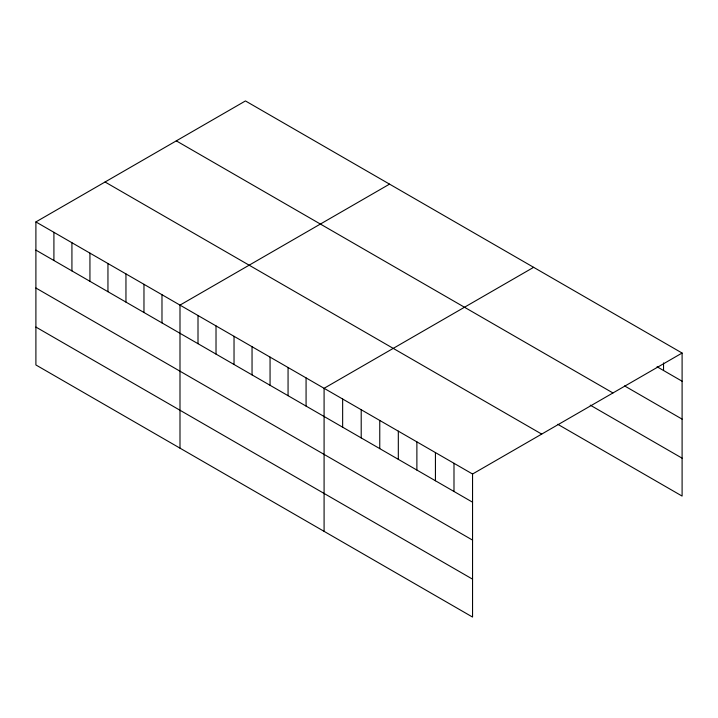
<?xml version="1.0" encoding="UTF-8"?>
<svg xmlns="http://www.w3.org/2000/svg" width="718" height="718" viewBox="0 0 718 718"><rect width="100%" height="100%" fill="white"/><g stroke="black" fill="none" stroke-linecap="round" stroke-linejoin="round"><path stroke-width="1.08" d="M35.9 221.925L472.552 474.015L472.552 617.058L35.9 364.959L35.9 221.925L245.448 100.942L682.1 353.041L682.1 496.075L557.76 424.293M389.542 184.131L179.994 305.114L179.994 448.158M533.636 267.32L324.087 388.303L324.087 531.347M472.552 474.015L682.1 353.041M657.051 366.754L682.1 381.222M624.57 385.907L682.1 419.124M176.296 140.863L612.948 392.961M590.241 405.14L682.1 458.174M105.052 181.995L541.704 434.094M35.9 250.106L472.552 502.196M35.9 288.008L472.552 540.107M35.9 327.058L472.552 579.157M663.54 362.913L663.54 370.506M453.991 463.307L453.991 491.489M435.431 452.591L435.431 480.773M416.88 441.875L416.88 470.057M398.319 431.159L398.319 459.341M379.759 420.452L379.759 448.633M361.208 409.736L361.208 437.917M342.648 399.02L342.648 427.201M306.074 377.91L306.074 406.092M288.062 367.508L288.062 395.69M270.058 357.106L270.058 385.288M252.045 346.713L252.045 374.895M234.032 336.311L234.032 364.493M216.019 325.909L216.019 354.091M198.006 315.516L198.006 343.698M161.981 294.712L161.981 322.894M143.968 284.319L143.968 312.501M125.955 273.917L125.955 302.099M107.951 263.515L107.951 291.696M89.938 253.122L89.938 281.303M71.926 242.72L71.926 270.901M53.913 232.318L53.913 260.499"/></g></svg>
